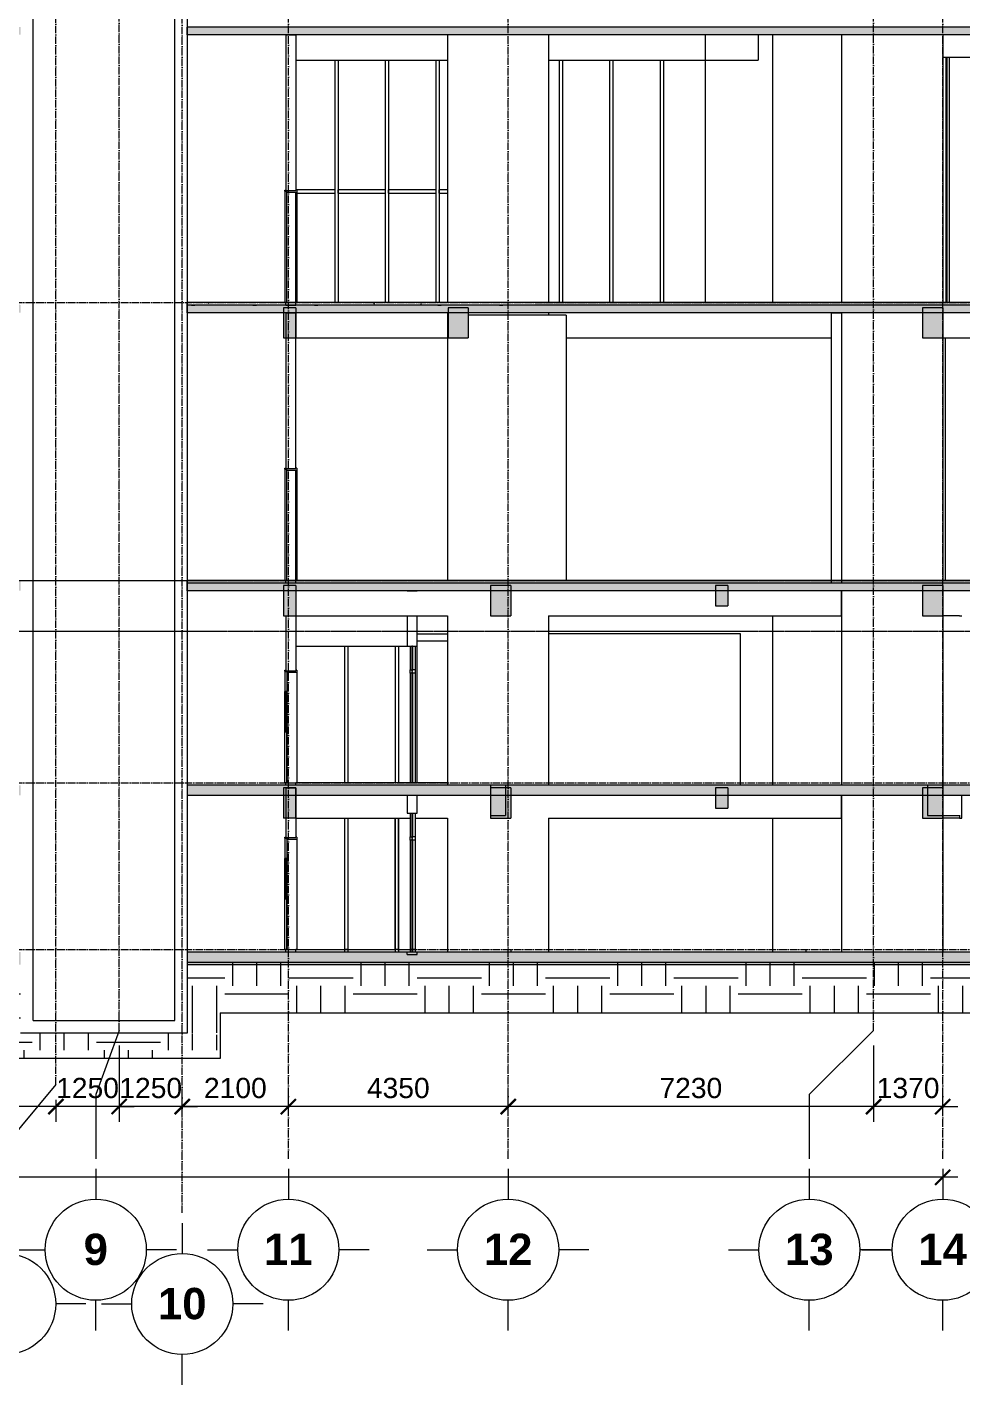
# Model space of a CAD drawing. Header units: millimetres. Extents: x -15601 to 112004, y -15912 to 94410.
# Drawn here: x 22881 to 41380, y -15912 to 10950 of the extents above; entities that cross this region are included whole.
import ezdxf

# ---------------------------------------------------------------- set-up
doc = ezdxf.new("R2010")
doc.units = ezdxf.units.MM
doc.linetypes.add('Centre', pattern=[31.75, 6.35, -4.7625, 15.875, -4.7625])
doc.linetypes.add('Grid Line', pattern=[4.2, 3, -0.6, 0, -0.6])
for name, color, linetype, lineweight in [('A-DOOR', 31, 'Continuous', 5), ('A-DOOR-GLAZ', 152, 'Continuous', 5), ('A-GLAZ-CWMG', 55, 'Continuous', 5), ('CUA', 31, 'Continuous', 9), ('DIM', 1, 'Continuous', 5), ('KH', 6, 'Continuous', 5), ('KINH', 152, 'Continuous', 5), ('NET CAT', 3, 'Continuous', 5), ('NET CATConcrete', 3, 'Continuous', 5), ('NET THAY 1', 41, 'Continuous', 5), ('NET-CAT', 3, 'Continuous', 15), ('NET-THAY', 2, 'Continuous', 9), ('TRUC', 225, 'Continuous', 5)]:
    doc.layers.add(name, color=color, linetype=linetype, lineweight=lineweight)
doc.styles.add('Arial_B', font='arialbd_0.ttf', dxfattribs={"height": 619.047619})
doc.styles.add('TA1', font='arial_0.ttf')
doc.dimstyles.new('D_200_KTx2', dxfattribs={"dimtxt": 400, "dimasz": 300, "dimexe": 300, "dimexo": 300, "dimgap": 160, "dimtad": 1, "dimdec": 0, "dimzin": 9, "dimtxsty": 'TA1', "dimblk": 'ARCHTICK', "dimcen": 1, "dimdle": 300, "dimclrd": 256, "dimclre": 256, "dimclrt": 7, "dimadec": 0, "dimazin": 0, "dimtfac": 1, "dimtdec": 0, "dimtix": 1, "dimtmove": 1, "dimatfit": 3, "dimldrblk": 'ARCHTICK', "dimfxl": 0, "dimtolj": 1, "dimtzin": 0, "dimlwd": -1, "dimlwe": -1, "dimarcsym": 0})
pattern_1 = [(0, (40760, 40400), (1625.6, 406.4), [67.056, -1152.144, 67.056, -1152.144, -6502.4]), (0, (40760, 40400), (1625.6, 406.4), [-2438.4, 67.056, -2371.344, 67.056, -1152.144, -2844.8]), (0, (40760, 40400), (1625.6, 406.4), [-6096, 67.056, -745.744, 67.056, -1964.944]), (120, (41369.6, 40603.2), (-1164.7527, 1204.611), [67.056, -1152.144, 67.056, -7654.544]), (120, (41369.6, 40603.2), (-1164.7527, 1204.611), [-1286.256, -1152.144, 67.056, -2371.344, -4064]), (120, (41369.6, 40603.2), (-1164.7527, 1204.611), [-4876.8, 67.056, -1152.144, 67.056, -2777.744]), (120, (41369.6, 40603.2), (-1164.7527, 1204.611), [-6163.056, -745.744, 67.056, -1964.944]), (240, (41572.8, 41416), (-460.8473, -1611.011), [67.056, -1152.144, 67.056, -7654.544]), (240, (41572.8, 41416), (-460.8473, -1611.011), [-1286.256, -1152.144, 67.056, -2371.344, -4064]), (240, (41572.8, 41416), (-460.8473, -1611.011), [-4876.8, 67.056, -1152.144, 67.056, -2777.744]), (240, (41572.8, 41416), (-460.8473, -1611.011), [-6163.056, -745.744, 67.056, -1964.944])]
pattern_2 = [(0, (40760, 40400), (1270, 1270), [1270, -1270]), (0, (40760, 40876.2), (1270, 1270), [1270, -1270]), (0, (40760, 41352.5), (1270, 1270), [1270, -1270]), (90, (40918.8, 41511.2), (-1270, 1270), [1270, -1270]), (90, (41395, 41511.2), (-1270, 1270), [1270, -1270]), (90, (41871.3, 41511.2), (-1270, 1270), [1270, -1270])]

# ---------------------------------------------------------------- blocks, each defined once
blk = doc.blocks.new('ALC1807-ASCENT PLAZA-KET CAU 2_rvt-1-B-B')
at = {"layer": 'NET CAT'}
for points in [[(27951, 4800), (28201, 4800), (28201, 5400), (27951, 5400)], [(31610, 4800), (31610, 5400), (31210, 5400), (31210, 4800)], [(41001, 4800), (41001, 5400), (40601, 5400), (40601, 4800)], [(27951, -700), (28201, -700), (28201, -100), (27951, -100)], [(32451, -700), (32451, -100), (32051, -100), (32051, -700)], [(36751, -500), (36751, -100), (36501, -100), (36501, -500)], [(40640, -700), (41001, -700), (41001, -100), (40601, -100), (40601, -700)], [(27951, -4700), (28201, -4700), (28201, -4100), (27951, -4100)], [(32451, -4700), (32451, -4100), (32051, -4100), (32051, -4700)], [(36751, -4500), (36751, -4100), (36501, -4100), (36501, -4500)], [(40601, -4700), (41001, -4700), (41001, -4100), (40601, -4100)]]:
    blk.add_hatch(color=7, dxfattribs=at).paths.add_polyline_path(points, flags=0)
at = {"layer": 'NET CAT', "color": 50, "lineweight": 15}
for p, q in [((23001, -8700), (23001, 93200)), ((25801, -8700), (25801, 93200)), ((26051, -8950), (26051, 93200)), ((23001, -8700), (25801, -8700)), ((22751, -8950), (26051, -8950))]:
    blk.add_line(p, q, dxfattribs=at)
at = {"layer": 'NET CAT', "color": 4}
for p, q in [((36301, 10800), (36301, 5500)), ((37631, 10800), (37631, 5500)), ((31201, 5300), (31201, 5250)), ((31201, 5300), (31201, 5250)), ((33201, 5300), (33201, 5250)), ((33201, 5300), (33201, 5250)), ((28201, 4800), (31201, 4800)), ((33551, 4800), (38801, 4800)), ((41001, 4800), (41001, 0)), ((41001, 4800), (49101, 4800)), ((39001, -200), (39001, -4050)), ((39001, -700), (39001, -200)), ((28201, -700), (30401, -700)), ((30401, -700), (31201, -700)), ((31201, -700), (31201, -4050)), ((33201, -700), (33201, -4050)), ((33201, -700), (39001, -700)), ((37631, -700), (37631, -4050)), ((41001, -700), (41001, -4050)), ((41332, -700), (41001, -700)), ((41332, -700), (41380, -700)), ((39001, -4250), (39001, -7350)), ((39001, -4700), (39001, -4250)), ((41380, -4700), (41380, -4250)), ((28201, -4700), (30459, -4700)), ((30559, -4700), (31201, -4700)), ((31201, -4700), (31201, -7350)), ((33201, -4700), (33201, -7350)), ((33201, -4700), (39001, -4700)), ((37631, -4700), (37631, -7350)), ((41001, -4700), (41001, -7350)), ((41332, -4700), (41001, -4700)), ((41332, -4650), (41332, -4700)), ((41332, -4700), (41380, -4700)), ((33201, -7350), (31201, -7350)), ((39001, -7350), (37631, -7350)), ((41001, -7350), (39001, -7350))]:
    blk.add_line(p, q, dxfattribs=at)
at = {"layer": 'NET CAT', "color": 130, "lineweight": 13}
for p, q in [((28201, 5400), (27951, 5400)), ((27951, 5400), (27951, 4800)), ((28201, 5400), (28201, 4800)), ((31610, 5400), (31210, 5400)), ((31210, 5400), (31210, 4800)), ((31610, 5400), (31610, 4800)), ((41001, 5400), (40601, 5400)), ((40601, 5400), (40601, 4800)), ((41001, 5400), (41001, 4800)), ((27951, 4800), (28201, 4800)), ((31210, 4800), (31610, 4800)), ((40601, 4800), (41001, 4800)), ((28201, -100), (27951, -100)), ((27951, -100), (27951, -700)), ((28201, -100), (28201, -700)), ((32451, -100), (32051, -100)), ((32051, -100), (32051, -700)), ((32451, -100), (32451, -700)), ((36751, -100), (36501, -100)), ((36501, -100), (36501, -500)), ((36751, -100), (36751, -500)), ((41001, -100), (40601, -100)), ((40601, -100), (40601, -700)), ((41001, -100), (41001, -700)), ((36501, -500), (36751, -500)), ((27951, -700), (28201, -700)), ((32051, -700), (32451, -700)), ((40601, -700), (41001, -700)), ((28201, -4100), (27951, -4100)), ((27951, -4100), (27951, -4700)), ((28201, -4700), (28201, -4100)), ((32451, -4100), (32051, -4100)), ((32051, -4100), (32051, -4700)), ((32451, -4100), (32451, -4700)), ((36751, -4100), (36501, -4100)), ((36501, -4100), (36501, -4500)), ((36751, -4100), (36751, -4500)), ((41001, -4100), (40601, -4100)), ((40601, -4100), (40601, -4700)), ((41001, -4100), (41001, -4700)), ((36501, -4500), (36751, -4500)), ((28201, -4700), (27951, -4700)), ((32051, -4700), (32451, -4700)), ((40601, -4700), (41001, -4700))]:
    blk.add_line(p, q, dxfattribs=at)
at = {"layer": 'NET THAY 1', "color": 250, "lineweight": 9}
for p, q in [((28201, 5500), (28201, 7686)), ((28201, 0), (28201, 2186))]:
    blk.add_line(p, q, dxfattribs=at)
blk = doc.blocks.new('CUA 2 CANH MO KHUNG NHOM - 1 - Type 1-1152387-B-B')
at = {"layer": 'A-DOOR'}
for p, q in [((27981, -5095), (27981, -5495)), ((27981, -5095), (28021, -5095)), ((28021, -5095), (28021, -5495)), ((27981, -5495), (28021, -5495)), ((27981, -7295), (27981, -6295)), ((27981, -6295), (28021, -6295)), ((28021, -7295), (28021, -6295)), ((27981, -7295), (28021, -7295))]:
    blk.add_line(p, q, dxfattribs=at)
at = {"layer": 'A-DOOR', "lineweight": 5}
for p, q in [((27981, -6295), (27981, -5495)), ((28021, -5495), (28021, -6295))]:
    blk.add_line(p, q, dxfattribs=at)
at = {"layer": 'A-DOOR-GLAZ'}
for p, q in [((27996, -6295), (27996, -5495)), ((28006, -5495), (27996, -5495)), ((28006, -6295), (28006, -5495)), ((27996, -6295), (28006, -6295))]:
    blk.add_line(p, q, dxfattribs=at)
at = {"layer": 'CUA', "lineweight": 5}
for p, q in [((27981, -5094), (27981, -5074)), ((27981, -5074), (28001, -5074)), ((27981, -5094), (28022, -5094)), ((28001, -5084), (28001, -5074)), ((28001, -5084), (28201, -5084)), ((28022, -5114), (28022, -5094)), ((28201, -5074), (28201, -5084)), ((28221, -5074), (28201, -5074)), ((28221, -5074), (28221, -5114)), ((28022, -5114), (28022, -7300)), ((28022, -5114), (28221, -5114)), ((28221, -5114), (28221, -7300)), ((27981, -7295), (27981, -7300)), ((28001, -7300), (27981, -7300)), ((28221, -7300), (28201, -7300))]:
    blk.add_line(p, q, dxfattribs=at)
blk = doc.blocks.new('CUA 2 CANH MO KHUNG NHOM - 1 - Type 1-V1-B-B')
at = {"layer": 'A-DOOR'}
for p, q in [((27981, 2205), (27981, 5)), ((27981, 2205), (28021, 2205)), ((28021, 5), (28021, 2205)), ((27981, 5), (28021, 5))]:
    blk.add_line(p, q, dxfattribs=at)
at = {"layer": 'CUA', "lineweight": 5}
for p, q in [((27981, 2206), (27981, 2226)), ((27981, 2226), (28001, 2226)), ((27981, 2206), (28022, 2206)), ((28001, 2216), (28001, 2226)), ((28001, 2216), (28201, 2216)), ((28022, 2186), (28022, 2206)), ((28022, 2186), (28221, 2186)), ((28201, 2226), (28201, 2216)), ((28221, 2226), (28201, 2226)), ((28221, 2226), (28221, 2186)), ((28221, 2186), (28221, 0))]:
    blk.add_line(p, q, dxfattribs=at)
blk = doc.blocks.new('CUA 2 CANH MO KHUNG NHOM - 1 - Type 1-V3-B-B')
at = {"layer": 'A-DOOR'}
for p, q in [((27981, 7705), (27981, 5505)), ((27981, 7705), (28021, 7705)), ((28021, 5505), (28021, 7705)), ((27981, 5505), (28021, 5505))]:
    blk.add_line(p, q, dxfattribs=at)
at = {"layer": 'CUA', "lineweight": 5}
for p, q in [((27981, 7706), (27981, 7726)), ((27981, 7726), (28001, 7726)), ((27981, 7706), (28022, 7706)), ((28001, 7716), (28001, 7726)), ((28001, 7716), (28201, 7716)), ((28022, 7686), (28022, 7706)), ((28022, 7686), (28221, 7686)), ((28201, 7726), (28201, 7716)), ((28221, 7726), (28201, 7726)), ((28221, 7726), (28221, 7686)), ((28221, 7686), (28221, 5500))]:
    blk.add_line(p, q, dxfattribs=at)
blk = doc.blocks.new('Rectangular Mullion - Rectangular Mullion-1978429-B-B')
at = {"layer": 'A-GLAZ-CWMG'}
blk.add_line((41048, 4800), (41048, 0), dxfattribs=at)
blk = doc.blocks.new('Rectangular Mullion - Rectangular Mullion-V92-B-B')
at = {"layer": 'A-GLAZ-CWMG'}
for p, q in [((28967, 7733), (28201, 7733)), ((28221, 7667), (28967, 7667)), ((28967, 7733), (28967, 7667))]:
    blk.add_line(p, q, dxfattribs=at)
blk = doc.blocks.new('Rectangular Mullion - Rectangular Mullion-V58-B-B')
at = {"layer": 'A-GLAZ-CWMG'}
for p, q in [((11634, 13167), (11634, 13233)), ((12567, 13233), (11634, 13233)), ((11634, 13167), (12567, 13167)), ((12567, 13233), (12567, 13167))]:
    blk.add_line(p, q, dxfattribs=at)
blk = doc.blocks.new('Rectangular Mullion - Rectangular Mullion-V93-B-B')
at = {"layer": 'A-GLAZ-CWMG'}
for p, q in [((31034, 7667), (31034, 7733)), ((31201, 7733), (31034, 7733)), ((31034, 7667), (31201, 7667))]:
    blk.add_line(p, q, dxfattribs=at)
blk = doc.blocks.new('Rectangular Mullion - Rectangular Mullion-V56-B-B')
at = {"layer": 'A-GLAZ-CWMG'}
for p, q in [((6608, 13200), (6608, 11000)), ((6675, 13200), (6675, 11000))]:
    blk.add_line(p, q, dxfattribs=at)
blk = doc.blocks.new('Rectangular Mullion - Rectangular Mullion-1978440-B-B')
at = {"layer": 'A-GLAZ-CWMG'}
for p, q in [((28967, 10300), (28967, 9380)), ((29034, 10300), (29034, 9380))]:
    blk.add_line(p, q, dxfattribs=at)
blk = doc.blocks.new('Rectangular Mullion - Rectangular Mullion-1978253-B-B')
at = {"layer": 'A-GLAZ-CWMG'}
for p, q in [((28967, 9380), (28967, 7700)), ((29034, 9380), (29034, 7700))]:
    blk.add_line(p, q, dxfattribs=at)
blk = doc.blocks.new('Rectangular Mullion - Rectangular Mullion-1978481-B-B')
at = {"layer": 'A-GLAZ-CWMG'}
for p, q in [((33409, 10300), (33409, 5500)), ((33475, 10300), (33475, 5500))]:
    blk.add_line(p, q, dxfattribs=at)
blk = doc.blocks.new('Rectangular Mullion - Rectangular Mullion-V112-B-B')
at = {"layer": 'A-GLAZ-CWMG'}
for p, q in [((41061, 10350), (41061, 5500)), ((41083, 10350), (41083, 5500)), ((41130, 10350), (41130, 5500))]:
    blk.add_line(p, q, dxfattribs=at)
blk = doc.blocks.new('System Panel - Glazed-V142-B-B')
at = {"layer": 'KINH', "lineweight": 9}
for p, q in [((30495, -5107), (30495, -7300)), ((30507, -5107), (30495, -5107)), ((30507, -7300), (30507, -5107)), ((30507, -7300), (30495, -7300))]:
    blk.add_line(p, q, dxfattribs=at)
blk = doc.blocks.new('Rectangular Mullion - Rectangular Mullion-V143-B-B')
at = {"layer": 'A-GLAZ-CWMG', "lineweight": 9}
for p, q in [((30459, -5133), (30459, -5067)), ((30459, -5067), (30492, -5067)), ((30492, -5067), (30492, -5093)), ((30492, -5093), (30509, -5093)), ((30509, -5093), (30509, -5067)), ((30559, -5067), (30509, -5067)), ((30559, -5067), (30559, -5133)), ((30492, -5133), (30459, -5133)), ((30509, -5107), (30492, -5107)), ((30492, -5107), (30492, -5133)), ((30509, -5133), (30509, -5107)), ((30559, -5133), (30509, -5133))]:
    blk.add_line(p, q, dxfattribs=at)
blk = doc.blocks.new('Rectangular Mullion - Rectangular Mullion-V144-B-B')
at = {"layer": 'A-GLAZ-CWMG'}
for p, q in [((30459, -5133), (30459, -7300)), ((30492, -5133), (30492, -7300)), ((30509, -5133), (30509, -7300)), ((30559, -5133), (30559, -7300)), ((30492, -7300), (30459, -7300)), ((30495, -7300), (30492, -7300)), ((30509, -7300), (30507, -7300)), ((30559, -7300), (30509, -7300))]:
    blk.add_line(p, q, dxfattribs=at)
blk = doc.blocks.new('Rectangular Mullion - Rectangular Mullion-V145-B-B')
at = {"layer": 'A-GLAZ-CWMG'}
for p, q in [((30459, -4600), (30459, -5067)), ((30492, -4600), (30492, -5067)), ((30509, -4600), (30509, -5067)), ((30559, -4600), (30559, -5067))]:
    blk.add_line(p, q, dxfattribs=at)
blk = doc.blocks.new('System Panel - Glazed-1982590-B-B')
at = {"layer": 'KINH'}
blk.add_line((28221, -7300), (29159, -7300), dxfattribs=at)
blk = doc.blocks.new('System Panel - Glazed-1982591-B-B')
at = {"layer": 'KINH'}
blk.add_line((29227, -7300), (30159, -7300), dxfattribs=at)
blk = doc.blocks.new('System Panel - Glazed-1982592-B-B')
at = {"layer": 'KINH'}
blk.add_line((30227, -7300), (30459, -7300), dxfattribs=at)
blk = doc.blocks.new('Rectangular Mullion - Rectangular Mullion-V146-B-B')
at = {"layer": 'A-GLAZ-CWMG'}
for p, q in [((29159, -4700), (29159, -7300)), ((29225, -4700), (29225, -7300)), ((29225, -7300), (29159, -7300))]:
    blk.add_line(p, q, dxfattribs=at)
blk = doc.blocks.new('System Panel - Glazed-V156-B-B')
at = {"layer": 'KINH', "lineweight": 9}
for p, q in [((30495, -1807), (30495, -4000)), ((30507, -1807), (30495, -1807)), ((30507, -4000), (30507, -1807)), ((30507, -4000), (30495, -4000))]:
    blk.add_line(p, q, dxfattribs=at)
blk = doc.blocks.new('System Panel - Glazed-V157-B-B')
at = {"layer": 'KINH', "lineweight": 9}
for p, q in [((30495, -1300), (30495, -1793)), ((30507, -1300), (30495, -1300)), ((30507, -1793), (30507, -1300)), ((30507, -1793), (30495, -1793))]:
    blk.add_line(p, q, dxfattribs=at)
blk = doc.blocks.new('Rectangular Mullion - Rectangular Mullion-1983422-B-B')
at = {"layer": 'A-GLAZ-CWMG', "lineweight": 9}
for p, q in [((30459, -1833), (30459, -1767)), ((30459, -1767), (30492, -1767)), ((30492, -1833), (30459, -1833)), ((30492, -1767), (30492, -1793)), ((30492, -1793), (30509, -1793)), ((30509, -1807), (30492, -1807)), ((30492, -1807), (30492, -1833)), ((30509, -1793), (30509, -1767)), ((30559, -1767), (30509, -1767)), ((30509, -1833), (30509, -1807)), ((30559, -1833), (30509, -1833)), ((30559, -1767), (30559, -1833))]:
    blk.add_line(p, q, dxfattribs=at)
blk = doc.blocks.new('Rectangular Mullion - Rectangular Mullion-V158-B-B')
at = {"layer": 'A-GLAZ-CWMG'}
for p, q in [((30459, -1833), (30459, -4000)), ((30492, -1833), (30492, -4000)), ((30509, -1833), (30509, -4000)), ((30559, -1833), (30559, -4000))]:
    blk.add_line(p, q, dxfattribs=at)
blk = doc.blocks.new('Rectangular Mullion - Rectangular Mullion-V159-B-B')
at = {"layer": 'A-GLAZ-CWMG'}
for p, q in [((29161, -1300), (29161, -4000)), ((29227, -1300), (29227, -4000))]:
    blk.add_line(p, q, dxfattribs=at)
blk = doc.blocks.new('CUA 2 CANH MO KHUNG NHOM - 1 - Type 1-V160-B-B')
at = {"layer": 'A-DOOR'}
for p, q in [((27981, -1795), (27981, -2195)), ((27981, -1795), (28021, -1795)), ((28021, -1795), (28021, -2195)), ((27981, -2195), (28021, -2195)), ((27981, -3995), (27981, -2995)), ((27981, -2995), (28021, -2995)), ((28021, -3995), (28021, -2995)), ((27981, -3995), (28021, -3995))]:
    blk.add_line(p, q, dxfattribs=at)
at = {"layer": 'A-DOOR', "lineweight": 5}
for p, q in [((27981, -2995), (27981, -2195)), ((28021, -2195), (28021, -2995))]:
    blk.add_line(p, q, dxfattribs=at)
at = {"layer": 'A-DOOR-GLAZ'}
for p, q in [((27996, -2995), (27996, -2195)), ((28006, -2195), (27996, -2195)), ((28006, -2995), (28006, -2195)), ((27996, -2995), (28006, -2995))]:
    blk.add_line(p, q, dxfattribs=at)
at = {"layer": 'CUA', "lineweight": 5}
for p, q in [((27981, -1794), (27981, -1774)), ((27981, -1774), (28001, -1774)), ((27981, -1794), (28022, -1794)), ((28001, -1784), (28001, -1774)), ((28001, -1784), (28201, -1784)), ((28022, -1814), (28022, -1794)), ((28022, -1814), (28022, -4000)), ((28022, -1814), (28221, -1814)), ((28201, -1774), (28201, -1784)), ((28221, -1774), (28201, -1774)), ((28221, -1774), (28221, -1814)), ((28221, -1814), (28221, -4000)), ((27981, -3995), (27981, -4000)), ((28001, -4000), (27981, -4000)), ((28221, -4000), (28201, -4000))]:
    blk.add_line(p, q, dxfattribs=at)
blk = doc.blocks.new('Rectangular Mullion - Rectangular Mullion-V194-B-B')
at = {"layer": 'A-GLAZ-CWMG'}
for p, q in [((30459, -7300), (30459, -7350)), ((30492, -7300), (30492, -7350)), ((30509, -7300), (30509, -7350)), ((30559, -7300), (30559, -7350))]:
    blk.add_line(p, q, dxfattribs=at)
blk = doc.blocks.new('Rectangular Mullion - Rectangular Mullion-V195-B-B')
at = {"layer": 'A-GLAZ-CWMG'}
for p, q in [((29161, -4700), (29161, -7350)), ((29227, -4700), (29227, -7350))]:
    blk.add_line(p, q, dxfattribs=at)
blk = doc.blocks.new('Grid - FamilyAL-KH TRUC-1020318-B-B')
at = {"layer": 'KH'}
for p, q in [((-5285, -11639), (-5285, -12239)), ((-6885, -13239), (-6285, -13239)), ((-3685, -13239), (-4285, -13239)), ((-5285, -14839), (-5285, -14239))]:
    blk.add_line(p, q, dxfattribs=at)
blk.add_circle((-5285, -13239), 1000, dxfattribs=at)
blk = doc.blocks.new('_ARCHTICK')
at = {"color": 0, "linetype": 'ByBlock', "const_width": 0.15}
blk.add_lwpolyline([(-0.5, -0.5), (0.5, 0.5)], dxfattribs=at)
blk = doc.blocks.new('*D442')
at = {"layer": 'Defpoints', "color": 0, "transparency": 16777216}
for p in [(39631, -8899), (39631, -10406), (41001, -10830)]:
    blk.add_point(p, dxfattribs=at)
at = {"layer": 'DIM', "transparency": 16777216}
for p, q in [((39631, -9199), (39631, -10706)), ((41001, -10530), (41001, -10106)), ((39631, -10406), (39331, -10406)), ((41001, -10406), (39631, -10406)), ((41001, -10406), (41301, -10406))]:
    blk.add_line(p, q, dxfattribs=at)
at = {"layer": 'DIM', "transparency": 16777216, "xscale": 300, "yscale": 300, "zscale": 300}
blk.add_blockref('_ARCHTICK', (39631, -10406), dxfattribs=at)
at = {"layer": 'DIM', "transparency": 16777216, "xscale": 300, "yscale": 300, "zscale": 300, "rotation": 180}
blk.add_blockref('_ARCHTICK', (41001, -10406), dxfattribs=at)
at = {"layer": 'DIM', "color": 7, "transparency": 16777216, "insert": (40316, -10041), "char_height": 400, "attachment_point": 5, "style": 'TA1'}
blk.add_mtext('\\A1;1370', dxfattribs=at)
blk = doc.blocks.new('*D443')
at = {"layer": 'Defpoints', "color": 0, "transparency": 16777216}
for p in [(39631, -8899), (32401, -10406), (32401, -10830)]:
    blk.add_point(p, dxfattribs=at)
at = {"layer": 'DIM', "transparency": 16777216}
for p, q in [((39631, -9199), (39631, -10706)), ((32401, -10530), (32401, -10106)), ((39931, -10406), (32101, -10406))]:
    blk.add_line(p, q, dxfattribs=at)
at = {"layer": 'DIM', "transparency": 16777216, "xscale": 300, "yscale": 300, "zscale": 300, "rotation": 180}
blk.add_blockref('_ARCHTICK', (32401, -10406), dxfattribs=at)
at = {"layer": 'DIM', "transparency": 16777216, "xscale": 300, "yscale": 300, "zscale": 300}
blk.add_blockref('_ARCHTICK', (39631, -10406), dxfattribs=at)
at = {"layer": 'DIM', "color": 7, "transparency": 16777216, "insert": (36016, -10041), "char_height": 400, "attachment_point": 5, "style": 'TA1'}
blk.add_mtext('\\A1;7230', dxfattribs=at)
blk = doc.blocks.new('*D444')
at = {"layer": 'Defpoints', "color": 0, "transparency": 16777216}
for p in [(28051, -10406), (28051, -10830), (32401, -10830)]:
    blk.add_point(p, dxfattribs=at)
at = {"layer": 'DIM', "transparency": 16777216}
for p, q in [((28051, -10530), (28051, -10106)), ((32401, -10530), (32401, -10106)), ((32701, -10406), (27751, -10406))]:
    blk.add_line(p, q, dxfattribs=at)
at = {"layer": 'DIM', "transparency": 16777216, "xscale": 300, "yscale": 300, "zscale": 300, "rotation": 180}
blk.add_blockref('_ARCHTICK', (28051, -10406), dxfattribs=at)
at = {"layer": 'DIM', "transparency": 16777216, "xscale": 300, "yscale": 300, "zscale": 300}
blk.add_blockref('_ARCHTICK', (32401, -10406), dxfattribs=at)
at = {"layer": 'DIM', "color": 7, "transparency": 16777216, "insert": (30226, -10041), "char_height": 400, "attachment_point": 5, "style": 'TA1'}
blk.add_mtext('\\A1;4350', dxfattribs=at)
blk = doc.blocks.new('*D445')
at = {"layer": 'Defpoints', "color": 0, "transparency": 16777216}
for p in [(25951, -10406), (25951, -10830), (28051, -10830)]:
    blk.add_point(p, dxfattribs=at)
at = {"layer": 'DIM', "transparency": 16777216}
for p, q in [((25951, -10530), (25951, -10106)), ((28051, -10530), (28051, -10106)), ((28351, -10406), (25651, -10406))]:
    blk.add_line(p, q, dxfattribs=at)
at = {"layer": 'DIM', "transparency": 16777216, "xscale": 300, "yscale": 300, "zscale": 300, "rotation": 180}
blk.add_blockref('_ARCHTICK', (25951, -10406), dxfattribs=at)
at = {"layer": 'DIM', "transparency": 16777216, "xscale": 300, "yscale": 300, "zscale": 300}
blk.add_blockref('_ARCHTICK', (28051, -10406), dxfattribs=at)
at = {"layer": 'DIM', "color": 7, "transparency": 16777216, "insert": (27001, -10041), "char_height": 400, "attachment_point": 5, "style": 'TA1'}
blk.add_mtext('\\A1;2100', dxfattribs=at)
blk = doc.blocks.new('*D446')
at = {"layer": 'Defpoints', "color": 0, "transparency": 16777216}
for p in [(24701, -8899), (24701, -10406), (25951, -10830)]:
    blk.add_point(p, dxfattribs=at)
at = {"layer": 'DIM', "transparency": 16777216}
for p, q in [((24701, -9199), (24701, -10706)), ((25951, -10530), (25951, -10106)), ((24701, -10406), (24401, -10406)), ((25951, -10406), (24701, -10406)), ((25951, -10406), (26251, -10406))]:
    blk.add_line(p, q, dxfattribs=at)
at = {"layer": 'DIM', "transparency": 16777216, "xscale": 300, "yscale": 300, "zscale": 300}
blk.add_blockref('_ARCHTICK', (24701, -10406), dxfattribs=at)
at = {"layer": 'DIM', "transparency": 16777216, "xscale": 300, "yscale": 300, "zscale": 300, "rotation": 180}
blk.add_blockref('_ARCHTICK', (25951, -10406), dxfattribs=at)
at = {"layer": 'DIM', "color": 7, "transparency": 16777216, "insert": (25326, -10041), "char_height": 400, "attachment_point": 5, "style": 'TA1'}
blk.add_mtext('\\A1;1250', dxfattribs=at)
blk = doc.blocks.new('*D447')
at = {"layer": 'Defpoints', "color": 0, "transparency": 16777216}
for p in [(24701, -8899), (23451, -9972), (23451, -10406)]:
    blk.add_point(p, dxfattribs=at)
at = {"layer": 'DIM', "transparency": 16777216}
for p, q in [((24701, -9199), (24701, -10706)), ((23451, -10406), (23151, -10406)), ((23451, -10272), (23451, -10706)), ((24701, -10406), (23451, -10406)), ((24701, -10406), (25001, -10406))]:
    blk.add_line(p, q, dxfattribs=at)
at = {"layer": 'DIM', "transparency": 16777216, "xscale": 300, "yscale": 300, "zscale": 300}
blk.add_blockref('_ARCHTICK', (23451, -10406), dxfattribs=at)
at = {"layer": 'DIM', "transparency": 16777216, "xscale": 300, "yscale": 300, "zscale": 300, "rotation": 180}
blk.add_blockref('_ARCHTICK', (24701, -10406), dxfattribs=at)
at = {"layer": 'DIM', "color": 7, "transparency": 16777216, "insert": (24076, -10041), "char_height": 400, "attachment_point": 5, "style": 'TA1'}
blk.add_mtext('\\A1;1250', dxfattribs=at)
blk = doc.blocks.new('*D448')
at = {"layer": 'Defpoints', "color": 0, "transparency": 16777216}
for p in [(23451, -9972), (19901, -10406), (19901, -10830)]:
    blk.add_point(p, dxfattribs=at)
at = {"layer": 'DIM', "transparency": 16777216}
for p, q in [((19901, -10530), (19901, -10106)), ((23751, -10406), (19601, -10406)), ((23451, -10272), (23451, -10706))]:
    blk.add_line(p, q, dxfattribs=at)
at = {"layer": 'DIM', "transparency": 16777216, "xscale": 300, "yscale": 300, "zscale": 300, "rotation": 180}
blk.add_blockref('_ARCHTICK', (19901, -10406), dxfattribs=at)
at = {"layer": 'DIM', "transparency": 16777216, "xscale": 300, "yscale": 300, "zscale": 300}
blk.add_blockref('_ARCHTICK', (23451, -10406), dxfattribs=at)
at = {"layer": 'DIM', "color": 7, "transparency": 16777216, "insert": (21676, -10041), "char_height": 400, "attachment_point": 5, "style": 'TA1'}
blk.add_mtext('\\A1;3550', dxfattribs=at)
blk = doc.blocks.new('*D457')
at = {"layer": 'Defpoints', "color": 0, "transparency": 16777216}
for p in [(-8499, -11439), (41001, -11439), (-8499, -11806)]:
    blk.add_point(p, dxfattribs=at)
at = {"layer": 'DIM', "transparency": 16777216}
for p, q in [((41301, -11806), (-8799, -11806)), ((-8499, -11739), (-8499, -12106)), ((41001, -11739), (41001, -12106))]:
    blk.add_line(p, q, dxfattribs=at)
at = {"layer": 'DIM', "transparency": 16777216, "xscale": 300, "yscale": 300, "zscale": 300, "rotation": 180}
blk.add_blockref('_ARCHTICK', (-8499, -11806), dxfattribs=at)
at = {"layer": 'DIM', "transparency": 16777216, "xscale": 300, "yscale": 300, "zscale": 300}
blk.add_blockref('_ARCHTICK', (41001, -11806), dxfattribs=at)
at = {"layer": 'DIM', "color": 7, "transparency": 16777216, "insert": (16251, -11441), "char_height": 400, "attachment_point": 5, "style": 'TA1'}
blk.add_mtext('\\A1;49500', dxfattribs=at)

msp = doc.modelspace()

# ---------------------------------------------------------------- hatches: boundary and pattern name
at = {"layer": 'NET CAT'}
h = msp.add_hatch(color=7, dxfattribs=at)
h.paths.add_polyline_path([(32934.3, 10800), (32934.3, 10950), (26050.5, 10950), (26050.5, 10800), (30568.6, 10800)], flags=0)
h.paths.add_polyline_path([(1269.5, 10800), (22750.5, 10800), (22750.5, 10950), (2886, 10950), (2886, 10900), (500.5, 10900), (500.5, 10950), (400.5, 10950), (400.5, 10800)], flags=0)
for points in [[(61698.9, 10800), (95821.7, 10800), (95821.7, 10950), (32934.3, 10950), (32934.3, 10800), (61241.1, 10800)], [(60325.5, 5300), (95821.7, 5300), (95821.7, 5450), (32934.3, 5450), (32934.3, 5300), (60096.6, 5300)], [(70854.9, -200), (93753.6, -200), (93753.6, -50), (32934.3, -50), (32934.3, -200), (69023.7, -200)], [(103025.5, -4250), (103025.5, -4050), (32934.3, -4050), (32934.3, -4250), (96491.6, -4250)], [(69023.7, -7600), (103025.5, -7600), (103025.5, -7350), (102400.4, -7350), (102400.4, -7450), (102296.2, -7450), (102296.2, -7350), (32934.3, -7350), (32934.3, -7600), (68108.1, -7600)]]:
    msp.add_hatch(color=7, dxfattribs=at).paths.add_polyline_path(points, flags=0)
h = msp.add_hatch(color=7, dxfattribs=at)
h.paths.add_polyline_path([(400.5, 5300), (22750.5, 5300), (22750.5, 5450), (2886, 5450), (2886, 5400), (500.5, 5400), (500.5, 5450), (400.5, 5450)], flags=0)
h.paths.add_polyline_path([(32934.3, 5300), (32934.3, 5450), (26050.5, 5450), (26050.5, 5300), (30568.6, 5300)], flags=0)
h = msp.add_hatch(dxfattribs=at)
h.set_pattern_fill('FP_6', color=134, style=0, pattern_type=2)
h.set_pattern_definition(pattern_2)
h.paths.add_polyline_path([(26699.7, -9453.2), (26699.7, -8950), (22750.5, -8950), (22750.5, -7550), (-11799.5, -7550), (-11799.5, -500), (-11981, -500), (-11980.2, -200), (-13376.7, -200), (-13376.7, -8550), (21838.6, -8550), (21843.5, -9457.8)])
h.paths.add_polyline_path([(26050.5, -7550), (26050.5, -8950), (26697.8, -8993.9), (26701.7, -8550), (32934.3, -8550), (32934.3, -7550)])
h = msp.add_hatch(color=7, dxfattribs=at)
h.paths.add_polyline_path([(15919.1, -200), (22750.5, -200), (22750.5, -50), (1290.5, -50), (1290.5, -200), (8594.3, -200)], flags=0)
h.paths.add_polyline_path([(32934.3, -200), (32934.3, -50), (26050.5, -50), (26050.5, -200), (30568.6, -200)], flags=0)
h = msp.add_hatch(dxfattribs=at)
h.set_pattern_fill('FP_6', color=134, style=0, pattern_type=2)
h.set_pattern_definition(pattern_2)
h.paths.add_polyline_path([(32934.3, -8550), (103815.5, -8550), (103815.5, -1000), (103027.2, -1000), (103025.5, -7550), (32934.3, -7550), (32934.3, -7600)])
h = msp.add_hatch(color=7, dxfattribs=at)
h.paths.add_polyline_path([(32934.3, -4250), (32934.3, -4050), (26050.5, -4050), (26050.5, -4250), (30568.6, -4250)], flags=0)
h.paths.add_polyline_path([(-6055.2, -4250), (22750.5, -4250), (22750.5, -4050), (-11799.5, -4050), (-11799.5, -4250)], flags=0)
h = msp.add_hatch(color=7, dxfattribs=at)
h.paths.add_polyline_path([(22750.5, -7600), (22750.5, -7350), (-11099.5, -7350), (-11099.5, -7450), (-11199.5, -7450), (-11199.5, -7350), (-11799.5, -7350), (-11799.5, -7600)])
h.paths.add_polyline_path([(26050.5, -7350), (26050.5, -7600), (32934.3, -7600), (32934.3, -7350)])
at = {"layer": 'NET CATConcrete'}
for points in [[(32050.5, -4650), (32350.5, -4650), (32350.5, -4050), (32050.5, -4050)], [(41000.5, -4650), (41000.5, -4050), (40700.5, -4050), (40700.5, -4650)]]:
    msp.add_hatch(color=7, dxfattribs=at).paths.add_polyline_path(points, flags=0)
at = {"layer": 'NET-THAY'}
h = msp.add_hatch(dxfattribs=at)
h.set_pattern_fill('FP_1', color=250, style=0, pattern_type=2)
h.set_pattern_definition(pattern_1)
h.paths.add_polyline_path([(19581.5, 5450), (22750.5, 5450), (22750.5, 5500), (2886, 5500), (2886, 5450), (15919.1, 5450)], flags=0)
h.paths.add_polyline_path([(32934.3, 5450), (32934.3, 5500), (26050.5, 5500), (26050.5, 5450), (30568.6, 5450)], flags=0)
h = msp.add_hatch(dxfattribs=at)
h.set_pattern_fill('FP_1', color=250, style=0, pattern_type=2)
h.set_pattern_definition(pattern_1)
h.paths.add_polyline_path([(32934.3, 5450), (95821.7, 5450), (95821.7, 5500), (32934.3, 5500)], flags=0)
at = {"layer": 'NET-THAY', "lineweight": 5}
h = msp.add_hatch(color=7, dxfattribs=at)
h.paths.add_polyline_path([(1290.5, -50), (22750.5, -50), (22750.5, 0), (1290.5, 0), (1290.5, -8.9)], flags=0)
h.paths.add_polyline_path([(32934.3, -50), (32934.3, 0), (26050.5, 0), (26050.5, -50), (30568.6, -50)], flags=0)
msp.add_hatch(color=7, dxfattribs=at).paths.add_polyline_path([(67192.5, -50), (93716.5, -50), (93716.5, 0), (32934.3, 0), (32934.3, -50), (65361.3, -50)], flags=0)

# ---------------------------------------------------------------- linework, layer by layer
at = {"layer": 'NET CAT', "lineweight": 13}
for p, q in [((32350.5, -4050), (32050.5, -4050)), ((32050.5, -4050), (32050.5, -4650)), ((32350.5, -4050), (32350.5, -4650)), ((41000.5, -4050), (40700.5, -4050)), ((40700.5, -4050), (40700.5, -4650)), ((41000.5, -4050), (41000.5, -4650)), ((32050.5, -4650), (32350.5, -4650)), ((40700.5, -4650), (41000.5, -4650))]:
    msp.add_line(p, q, dxfattribs=at)
at = {"layer": 'NET CATConcrete'}
for p, q in [((37350.5, 10800), (37350.5, 10300)), ((28200.8, 10300), (31200.5, 10300)), ((33200.5, 10300), (37350.5, 10300)), ((47277.1, 10350), (40999.7, 10350)), ((41000.5, -4650), (41344.1, -4650))]:
    msp.add_line(p, q, dxfattribs=at)
at = {"layer": 'NET-CAT'}
for p, q in [((95821.7, 10950), (26050.5, 10950)), ((26050.5, 10800), (26050.5, 10950)), ((95519.5, 10800), (26050.5, 10800)), ((28000.8, 10800), (28000.8, 7716)), ((28000.8, 10800), (28200.8, 10800)), ((28200.8, 10800), (28200.8, 7716)), ((28000.8, 7716), (28200.8, 7716)), ((95821.7, 5500), (26050.5, 5500)), ((26050.5, 5450), (26050.5, 5500)), ((95821.7, 5450), (26050.5, 5450)), ((26050.5, 5300), (26050.5, 5450)), ((95821.7, 5450), (26050.5, 5450)), ((28000.8, 5450), (28000.8, 5500)), ((28000.8, 5500), (28200.8, 5500)), ((28000.8, 5450), (28200.8, 5450)), ((28200.8, 5450), (28200.8, 5500)), ((95519.5, 5300), (26050.5, 5300)), ((28000.5, 5300), (28000.5, 2216)), ((28000.5, 5300), (28200.5, 5300)), ((28200.5, 2216), (28200.5, 5300)), ((38800.5, -50), (38800.5, 5300)), ((38800.5, 5300), (39000.5, 5300)), ((39000.5, 5300), (39000.5, -50)), ((28000.5, 2216), (28200.5, 2216)), ((26050.5, -200), (26050.5, 0)), ((93716.5, 0), (26050.5, 0)), ((93753.6, -50), (26050.5, -50)), ((93753.6, -200), (26050.5, -200)), ((28000.5, -50), (28000.5, 0)), ((28200.5, -50), (28200.5, 0)), ((30400.5, -200), (30600.5, -200)), ((28000.5, -700), (28000.5, -1784)), ((28000.5, -700), (28200.5, -700)), ((28200.5, -700), (28200.5, -1784)), ((30400.5, -700), (30400.5, -1300)), ((30600.5, -1300), (30600.5, -700)), ((30400.5, -1300), (30600.5, -1300)), ((28000.5, -1784), (28200.5, -1784)), ((28000.5, -4050), (28000.5, -4000)), ((28000.5, -4000), (28200.5, -4000)), ((28200.5, -4050), (28200.5, -4000)), ((30400.5, -4000), (30600.5, -4000)), ((26050.5, -4050), (26050.5, -4250)), ((103025.5, -4050), (26050.5, -4050)), ((103025.5, -4250), (26050.5, -4250)), ((28000.5, -4100), (28000.5, -5084)), ((28000.5, -4100), (28200.5, -4100)), ((28200.5, -4100), (28200.5, -5084)), ((30400.5, -4250), (30400.5, -4600)), ((30600.5, -4600), (30600.5, -4250)), ((30400.5, -4600), (30600.5, -4600)), ((28000.5, -5084), (28200.5, -5084)), ((102296.2, -7350), (26050.5, -7350)), ((28000.5, -7350), (28000.5, -7300)), ((28000.5, -7300), (28200.5, -7300)), ((28200.5, -7350), (28200.5, -7300)), ((30400.5, -7400), (30400.5, -7350)), ((30400.5, -7400), (30600.5, -7400)), ((30600.5, -7400), (30600.5, -7350)), ((26050.5, -7550), (103025.5, -7550)), ((103025.5, -7600), (26050.5, -7600)), ((26699.7, -8550), (103815.5, -8550))]:
    msp.add_line(p, q, dxfattribs=at)
msp.add_lwpolyline([(26699.7, -8550), (26699.7, -9455.5), (21841.1, -9455.5), (21841.1, -8550), (-13376.7, -8550)], dxfattribs=at)
at = {"layer": 'NET-THAY'}
for p, q in [((31200.5, 10800), (31200.5, 5500)), ((33200.5, 10800), (33200.5, 5500)), ((39000.5, 10800), (39000.5, 5500)), ((41000.5, 10800), (41000.5, 5500)), ((31210.5, 5250), (31200.5, 5250)), ((31200.5, 5250), (31200.5, 0)), ((33550.5, 5250), (31610.5, 5250)), ((33200.5, 5300), (33200.5, 5250)), ((33550.5, 5250), (33550.5, 0)), ((30400.5, -200), (28220.5, -200)), ((41000.6, -700), (41000.6, -1200)), ((30600.5, -1050), (31200.5, -1050)), ((37000.5, -1050), (33200.5, -1050)), ((37000.5, -4050), (37000.5, -1050)), ((28200.5, -1300), (30400.5, -1300)), ((31200.5, -1200), (30600.5, -1200)), ((30600.5, -4000), (30600.5, -1300)), ((31200.5, -4000), (28220.5, -4000)), ((32450.5, -7300), (32450.5, -7350)), ((38300.5, -7350), (38300.5, -7300))]:
    msp.add_line(p, q, dxfattribs=at)
at = {"layer": 'TRUC', "linetype": 'Grid Line', "ltscale": 50}
for p, q in [((23450.5, -9971.6), (23450.5, 94410.5)), ((24700.5, -8898.8), (24700.5, 94410.5)), ((25950.5, -12511.6), (25950.5, 94410.5)), ((28050.5, -11438.8), (28050.5, 94410.5)), ((32400.5, -11438.8), (32400.5, 94410.5)), ((39630.5, -8898.8), (39630.5, 94410.5)), ((41000.5, -11438.8), (41000.5, 94410.5)), ((-15600.6, 5500), (108517.8, 5500)), ((-15600.6, -4000), (108517.8, -4000)), ((-15600.6, -7300), (108517.8, -7300))]:
    msp.add_line(p, q, dxfattribs=at)
at = {"layer": 'TRUC', "linetype": 'Centre'}
for p, q in [((-15600.6, 0), (108517.8, 0)), ((-15600.6, -1000), (108517.8, -1000))]:
    msp.add_line(p, q, dxfattribs=at)
at = {"layer": 'TRUC'}
for p, q in [((24700.5, -8898.8), (24239.1, -10168.8)), ((39630.5, -8898.8), (38360.5, -10168.8)), ((23450.5, -9971.6), (22445.2, -11174)), ((24239.1, -10168.8), (24239.1, -11438.8)), ((38360.5, -10168.8), (38360.5, -11438.8))]:
    msp.add_line(p, q, dxfattribs=at)

# ---------------------------------------------------------------- block references
at = {"lineweight": 5}
msp.add_blockref('ALC1807-ASCENT PLAZA-KET CAU 2_rvt-1-B-B', (0, 0), dxfattribs=at)
at = {"layer": 'A-GLAZ-CWMG'}
for name, p in [('Rectangular Mullion - Rectangular Mullion-1978440-B-B', (0, 0)), ('Rectangular Mullion - Rectangular Mullion-1978440-B-B', (1000, 0)), ('Rectangular Mullion - Rectangular Mullion-1978440-B-B', (2000, 0)), ('Rectangular Mullion - Rectangular Mullion-1978481-B-B', (0, 0)), ('Rectangular Mullion - Rectangular Mullion-1978481-B-B', (1000, 0)), ('Rectangular Mullion - Rectangular Mullion-1978481-B-B', (2000, 0)), ('Rectangular Mullion - Rectangular Mullion-V112-B-B', (0, 0)), ('Rectangular Mullion - Rectangular Mullion-1978253-B-B', (0, 0)), ('Rectangular Mullion - Rectangular Mullion-1978253-B-B', (1000, 0)), ('Rectangular Mullion - Rectangular Mullion-1978253-B-B', (2000, 0)), ('Rectangular Mullion - Rectangular Mullion-V92-B-B', (0, 0)), ('Rectangular Mullion - Rectangular Mullion-V56-B-B', (22359.2, -5500)), ('Rectangular Mullion - Rectangular Mullion-V58-B-B', (17400, -5500)), ('Rectangular Mullion - Rectangular Mullion-V56-B-B', (23359.2, -5500)), ('Rectangular Mullion - Rectangular Mullion-V58-B-B', (18400, -5500)), ('Rectangular Mullion - Rectangular Mullion-V56-B-B', (24359.2, -5500)), ('Rectangular Mullion - Rectangular Mullion-V93-B-B', (0, 0)), ('Rectangular Mullion - Rectangular Mullion-1978429-B-B', (0, 0)), ('Rectangular Mullion - Rectangular Mullion-V159-B-B', (0, 0)), ('Rectangular Mullion - Rectangular Mullion-V159-B-B', (1000, 0)), ('Rectangular Mullion - Rectangular Mullion-V145-B-B', (0, 3300)), ('Rectangular Mullion - Rectangular Mullion-V158-B-B', (0, 0)), ('Rectangular Mullion - Rectangular Mullion-V146-B-B', (0, 0)), ('Rectangular Mullion - Rectangular Mullion-V195-B-B', (0, 0)), ('Rectangular Mullion - Rectangular Mullion-V146-B-B', (1000, 0)), ('Rectangular Mullion - Rectangular Mullion-V195-B-B', (1000, 0)), ('Rectangular Mullion - Rectangular Mullion-V145-B-B', (0, 0)), ('Rectangular Mullion - Rectangular Mullion-V144-B-B', (0, 0)), ('Rectangular Mullion - Rectangular Mullion-V194-B-B', (0, 0))]:
    msp.add_blockref(name, p, dxfattribs=at)
at = {"layer": 'A-GLAZ-CWMG', "lineweight": 9}
for name in ['Rectangular Mullion - Rectangular Mullion-1983422-B-B', 'Rectangular Mullion - Rectangular Mullion-V143-B-B']:
    msp.add_blockref(name, (0, 0), dxfattribs=at)
at = {"layer": 'CUA'}
for name in ['CUA 2 CANH MO KHUNG NHOM - 1 - Type 1-V3-B-B', 'CUA 2 CANH MO KHUNG NHOM - 1 - Type 1-V1-B-B', 'CUA 2 CANH MO KHUNG NHOM - 1 - Type 1-V160-B-B', 'CUA 2 CANH MO KHUNG NHOM - 1 - Type 1-1152387-B-B']:
    msp.add_blockref(name, (0, 0), dxfattribs=at)
at = {"layer": 'KH'}
for p in [(29524.1, 0), (33335.4, 0), (37685.4, 0), (43645.4, 0), (46285.4, 0), (27730.1, -1072.8), (31235.4, -1072.8)]:
    msp.add_blockref('Grid - FamilyAL-KH TRUC-1020318-B-B', p, dxfattribs=at)
at = {"layer": 'KINH', "lineweight": 9}
for name, p in [('System Panel - Glazed-V157-B-B', (0, 0)), ('System Panel - Glazed-V156-B-B', (0, 0)), ('System Panel - Glazed-V142-B-B', (0, 0)), ('System Panel - Glazed-V156-B-B', (0, -3350))]:
    msp.add_blockref(name, p, dxfattribs=at)
at = {"layer": 'KINH'}
for name in ['System Panel - Glazed-1982590-B-B', 'System Panel - Glazed-1982591-B-B', 'System Panel - Glazed-1982592-B-B']:
    msp.add_blockref(name, (0, 0), dxfattribs=at)

# ---------------------------------------------------------------- texts
at = {"layer": 'KH', "attachment_point": 2, "line_spacing_factor": 0.941778, "style": 'Arial_B'}
for s, insert, char_height, width in [('\\fArial|b1|i0|c0|p34|;9', (24238.9, -12921.3), 619.048, 558.244), ('11', (28050.3, -12921.3), 619.05, 1116.488), ('12', (32400.3, -12921.3), 619.05, 1116.488), ('13', (38360.3, -12921.3), 619.05, 1116.488), ('14', (41000.3, -12921.3), 619.05, 1116.488), ('10', (25950.3, -13994.1), 619.05, 1116.488)]:
    msp.add_mtext(s, dxfattribs=dict(at, insert=insert, char_height=char_height, width=width))

# ---------------------------------------------------------------- dimensions: what is measured, and where the dimension line sits
at = {"layer": 'DIM'}
for base, p1, p2, picture, middle in [((23450.5, -10405.5), (24700.5, -8898.8), (23450.5, -9971.6), '*D447', (24075.5, -10041.3)), ((24700.5, -10405.5), (25950.5, -10829.8), (24700.5, -8898.8), '*D446', (25325.5, -10041.3)), ((32400.5, -10405.5), (39630.5, -8898.8), (32400.5, -10829.8), '*D443', (36015.5, -10041.2)), ((39630.5, -10405.5), (41000.5, -10829.8), (39630.5, -8898.8), '*D442', (40315.5, -10041.2)), ((19900.5, -10405.5), (23450.5, -9971.6), (19900.5, -10829.8), '*D448', (21675.5, -10041.2)), ((25950.5, -10405.5), (28050.5, -10829.8), (25950.5, -10829.8), '*D445', (27000.5, -10041.3)), ((28050.5, -10405.5), (32400.5, -10829.8), (28050.5, -10829.8), '*D444', (30225.5, -10041.2)), ((-8499.5, -11805.5), (41000.5, -11438.8), (-8499.5, -11438.8), '*D457', (16250.5, -11441.3))]:
    dim = msp.add_linear_dim(base=base, p1=p1, p2=p2, dimstyle='D_200_KTx2', dxfattribs=at)
    dim.commit()
    dim.dimension.update_dxf_attribs({"geometry": picture, "text_midpoint": middle})

doc.saveas('drawing.dxf')
